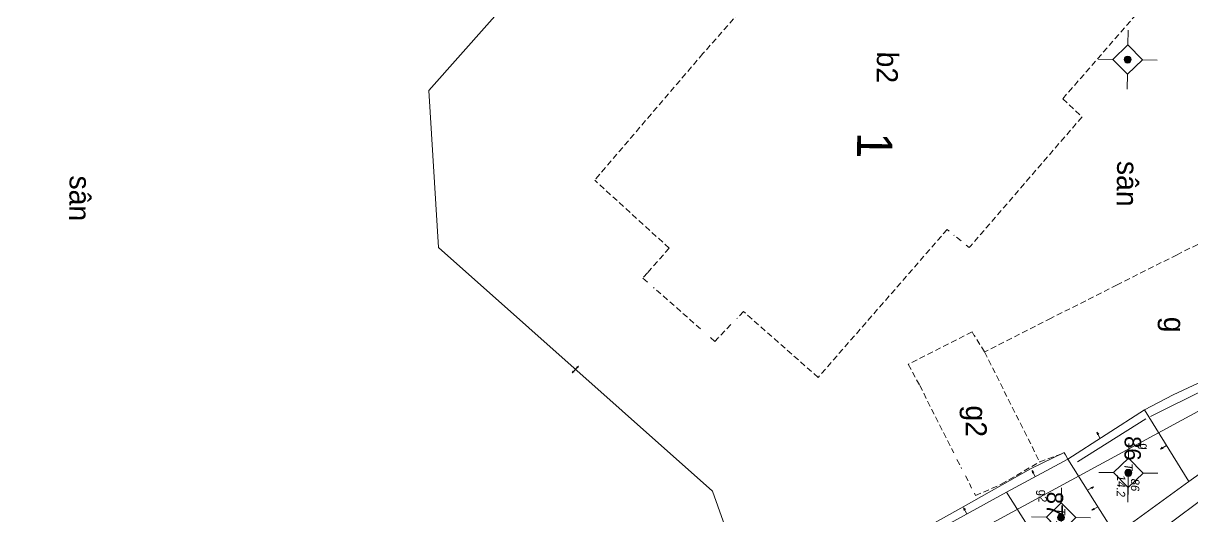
# Model space of a CAD drawing. Extents: x 601689 to 602595, y 1189742 to 1190763.
# Drawn here: x 602065.1 to 602114.79, y 1190431.03 to 1190451.94 of the extents above; entities that cross this region are included whole.
import ezdxf
from ezdxf.enums import TextEntityAlignment as Align

# ---------------------------------------------------------------- set-up
doc = ezdxf.new("R2010")
doc.units = 0
doc.header["$MEASUREMENT"] = 0
doc.linetypes.add('HIDDEN', pattern=[0.375, 0.25, -0.125])
for name, color, linetype in [('10', 250, 'Continuous'), ('11', 7, 'Continuous'), ('13', 7, 'Continuous'), ('14', 7, 'Continuous'), ('15', 7, 'Continuous'), ('16', 7, 'Continuous'), ('53', 7, 'Continuous'), ('57', 7, 'Continuous')]:
    doc.layers.add(name, color=color, linetype=linetype)
doc.layers.get('0').off()
doc.styles.add('TXT', font='vnshx.shx')

# ---------------------------------------------------------------- blocks, each defined once
blk = doc.blocks.new('NH3R')
at = {"layer": '16', "color": 7, "linetype": 'Continuous', "lineweight": 0}
for p, q in [((0, 0), (0.297, -0.005)), ((0.297, -0.005), (0.186, 0.031)), ((0.297, -0.005), (0.189, -0.033))]:
    blk.add_line(p, q, dxfattribs=at)
blk = doc.blocks.new('*M1536153615361536')
at = {"layer": '13', "color": 3, "linetype": 'Continuous', "lineweight": 0}
blk.add_line((602407.689, 1189774.69), (602408.709, 1189774.69), dxfattribs=at)
at = {"layer": '13', "color": 3, "linetype": 'Continuous', "lineweight": 0, "style": 'TXT', "oblique": 7.6055}
for s, p in [('86', (602407.839, 1189774.99)), ('14.2', (602407.689, 1189774.39))]:
    blk.add_text(s, height=0.36, dxfattribs=at).set_placement(p, align=Align.MIDDLE_LEFT)
blk.add_text('T', height=0.36, dxfattribs=at).set_placement((602407.492, 1189774.69), align=Align.MIDDLE_RIGHT)
blk = doc.blocks.new('*M1542154215421542')
at = {"layer": '13', "color": 3, "linetype": 'Continuous', "lineweight": 0}
blk.add_line((602409.622, 1189771.856), (602410.642, 1189771.856), dxfattribs=at)
at = {"layer": '13', "color": 3, "linetype": 'Continuous', "lineweight": 0, "style": 'TXT', "oblique": 7.6055}
for s, p in [('87', (602409.772, 1189772.156)), ('11.7', (602409.622, 1189771.556))]:
    blk.add_text(s, height=0.36, dxfattribs=at).set_placement(p, align=Align.MIDDLE_LEFT)
blk.add_text('T', height=0.36, dxfattribs=at).set_placement((602409.425, 1189771.856), align=Align.MIDDLE_RIGHT)
blk = doc.blocks.new('Q')
at = {"color": 7, "linetype": 'Continuous', "lineweight": 0, "style": 'TXT'}
for s, height, p in [('Ki%%211m tra th%%184ng      n%%168m', 0.5, (21, 5.4)), ('%%167o v%%207 th%%184ng 10 n%%168m 2001 %%174%%213n th%%184ng 5 n%%168m 2002', 0.5, (0, 5.4)), ('C%%172 quan %%174o v%%207: X%%221 nghi%%214p PTCN Tr%%190c %%174%%222a - B%%182n %%174%%229 ', 0.5, (0, 4.4)), ('C%%172 quan ki%%211m tra: C%%171ng ty XNK v%%181 t%%173 v%%202n d%%222ch v%%244 %%167o %%174%%185c B%%182n %%174%%229', 0.499998, (21, 4.4))]:
    blk.add_text(s, height=height, dxfattribs=at).set_placement(p)
blk = doc.blocks.new('CENTRD')
at = {"layer": '11', "linetype": 'Continuous', "lineweight": 0}
h = blk.add_hatch(color=2, dxfattribs=at)
edge = h.paths.add_edge_path()
edge.add_arc((0, 0), 0.15, 0, 360)
at = {"layer": '11', "color": 2, "linetype": 'Continuous', "lineweight": 0}
for p, q in [((0, 1.25), (0, 0.625)), ((0, 0.625), (-0.625, 0)), ((0.625, 0), (0, 0.625)), ((-0.625, 0), (-1.25, 0)), ((-0.625, 0), (0, -0.625)), ((0, -0.625), (0.625, 0)), ((1.25, 0), (0.625, 0)), ((0, -0.625), (0, -1.25))]:
    blk.add_line(p, q, dxfattribs=at)
blk.add_circle((0, 0), 0.15, dxfattribs=at)
blk = doc.blocks.new('NH3')
at = {"layer": '16', "color": 7, "linetype": 'Continuous', "lineweight": 0}
for p, q in [((-0.199, -0.002), (-0.113, 0.021)), ((0.197, -0.012), (0.107, 0.015)), ((-0.199, -0.002), (0.197, -0.012)), ((-0.199, -0.002), (-0.116, -0.035)), ((0.197, -0.012), (0.104, -0.027))]:
    blk.add_line(p, q, dxfattribs=at)

msp = doc.modelspace()

# ---------------------------------------------------------------- linework, layer by layer
at = {"layer": '10', "color": 7, "linetype": 'Continuous', "lineweight": 0}
for p, q in [((602109.533, 1190433.426), (602112.782, 1190435.522)), ((602114.67, 1190432.485), (602112.782, 1190435.522)), ((602106.923, 1190432.031), (602109.533, 1190433.426)), ((602111.559, 1190430.218), (602109.533, 1190433.426)), ((602103.538, 1190430.177), (602106.923, 1190432.031)), ((602109.116, 1190428.561), (602106.923, 1190432.031)), ((602111.559, 1190430.218), (602114.67, 1190432.485))]:
    msp.add_line(p, q, dxfattribs=at)
for points in [[(602134.061, 1190465.271), (602132.481, 1190464.583), (602120.032, 1190458.163), (602104.297, 1190473.87), (602101.869, 1190471.063), (602082.346, 1190449.089), (602082.755, 1190442.414), (602094.414, 1190432.063), (602095.097, 1190430.164)], [(602095.097, 1190430.164), (602095.832, 1190430.503), (602096.733, 1190430.591), (602098.559, 1190430.266), (602101.855, 1190429.201), (602103.538, 1190430.177), (602106.923, 1190432.031), (602109.533, 1190433.426), (602112.782, 1190435.522), (602114.01, 1190436.164), (602116.526, 1190437.33), (602119.489, 1190438.94), (602122.691, 1190440.585), (602122.853, 1190440.703), (602124.625, 1190441.619), (602124.861, 1190441.266), (602125.737, 1190441.744), (602129.859, 1190443.998), (602134.038, 1190446.15), (602138.419, 1190448.4), (602140.816, 1190449.627), (602141.773, 1190450.124), (602137.621, 1190458.012)], [(602112.782, 1190435.522), (602114.01, 1190436.164), (602116.526, 1190437.33), (602119.489, 1190438.94), (602122.691, 1190440.585), (602123.618, 1190438.873), (602121.81, 1190437.538), (602114.67, 1190432.485)], [(602116.895, 1190432.855), (602116.007, 1190432.297), (602108.409, 1190426.63), (602110.254, 1190424.065)]]:
    msp.add_lwpolyline(points, dxfattribs=at)
at = {"layer": '14', "color": 6, "linetype": 'HIDDEN', "lineweight": 0}
for p, q in [((602092.574, 1190442.389), (602089.404, 1190445.282)), ((602104.396, 1190443.186), (602098.91, 1190436.901)), ((602104.475, 1190443.115), (602104.396, 1190443.186)), ((602104.99, 1190442.699), (602104.683, 1190442.943)), ((602092.574, 1190442.389), (602091.65, 1190441.351)), ((602091.65, 1190441.351), (602091.448, 1190441.124)), ((602091.645, 1190440.951), (602091.448, 1190441.124)), ((602093.908, 1190438.96), (602091.902, 1190440.728)), ((602095.738, 1190439.696), (602095.454, 1190439.399)), ((602098.91, 1190436.901), (602095.738, 1190439.696)), ((602095.201, 1190439.152), (602094.672, 1190438.6)), ((602094.511, 1190438.432), (602094.243, 1190438.665)), ((602094.652, 1190438.58), (602094.511, 1190438.432)), ((602105.985, 1190437.985), (602108.331, 1190433.312)), ((602109.426, 1190433.607), (602109.533, 1190433.426)), ((602104.812, 1190433.41), (602105.007, 1190433.037)), ((602105.173, 1190432.726), (602105.436, 1190432.202))]:
    msp.add_line(p, q, dxfattribs=at)
for points in [[(602108.568, 1190460.771), (602108.476, 1190460.672), (602105.253, 1190463.366), (602094.009, 1190450.66), (602089.404, 1190445.282)], [(602109.312, 1190448.74), (602114.789, 1190455.025), (602111.726, 1190457.747)], [(602109.312, 1190448.74), (602110.132, 1190447.969), (602105.397, 1190442.493)], [(602117.062, 1190443.564), (602114.172, 1190442.112), (602111.625, 1190440.837), (602108.815, 1190439.416), (602106.085, 1190438.033)], [(602105.397, 1190442.493), (602105.326, 1190442.414), (602105.197, 1190442.516)], [(602105.535, 1190438.701), (602105.457, 1190438.832), (602102.738, 1190437.459), (602103.226, 1190436.563), (602104.676, 1190433.702)], [(602106.085, 1190438.033), (602105.985, 1190437.985), (602105.545, 1190438.701)], [(602105.553, 1190431.98), (602105.601, 1190431.88), (602106.698, 1190432.365), (602108.331, 1190433.312), (602109.377, 1190433.698), (602109.426, 1190433.607)]]:
    msp.add_lwpolyline(points, dxfattribs=at)
at = {"layer": '57', "color": 172, "linetype": 'Continuous', "lineweight": 0}
for p, q in [((602113.038, 1190435.238), (602115.414, 1190436.416)), ((602109.941, 1190433.31), (602112.846, 1190435.141))]:
    msp.add_line(p, q, dxfattribs=at)
for points in [[(602095.155, 1190429.263), (602096.821, 1190429.73), (602101.62, 1190428.174), (602122.768, 1190439.624), (602122.934, 1190439.322), (602123.186, 1190439.429)], [(602101.779, 1190429.562), (602104.974, 1190431.348), (602107.937, 1190433.018), (602109.377, 1190433.718)]]:
    msp.add_lwpolyline(points, dxfattribs=at)

# ---------------------------------------------------------------- block references
at = {"color": 7, "linetype": 'Continuous', "lineweight": 0, "rotation": 269.1680420500809}
msp.add_blockref('Q', (602061.44, 1190447.304), dxfattribs=at)
at = {"layer": '11', "color": 2, "linetype": 'Continuous', "lineweight": 0, "rotation": 269.1680420500809}
for p in [(602112.071, 1190450.403), (602112.1, 1190432.846), (602109.238, 1190430.955)]:
    msp.add_blockref('CENTRD', p, dxfattribs=at)
at = {"layer": '13', "color": 3, "linetype": 'Continuous', "lineweight": 0, "rotation": 269.1680420500809}
for name in ['*M1536153615361536', '*M1542154215421542']:
    msp.add_blockref(name, (-578790.27, 1810052.359), dxfattribs=at)
at = {"layer": '16', "color": 7, "linetype": 'Continuous', "lineweight": 0}
for name, p, xscale, yscale, rotation in [('NH3', (602088.584, 1190437.233), 0.999998187574796, 0.999998187574796, 228.402402103352), ('NH3R', (602108.132, 1190432.675), 1.000001172990785, 1.000001172990785, 114.8604828854992)]:
    msp.add_blockref(name, p, dxfattribs=dict(at, xscale=xscale, yscale=yscale, rotation=rotation))
for p, rotation in [((602110.905, 1190434.307), 118.5188484513719), ((602113.721, 1190434.008), 211.8758076555875), ((602110.365, 1190432.105), 32.27173716670622), ((602105.231, 1190431.105), 118.6978178119479), ((602105.231, 1190431.105), 118.6990094016846), ((602110.805, 1190431.408), 211.8758076555875)]:
    msp.add_blockref('NH3R', p, dxfattribs=dict(at, rotation=rotation))

# ---------------------------------------------------------------- texts
at = {"layer": '15', "color": 7, "linetype": 'Continuous', "lineweight": 0, "style": 'TXT'}
for s, height, p in [('b2', 0.9, (602101.86, 1190450.742)), (' s%%169n', 0.9, (602112.081, 1190446.431)), (' s%%169n', 0.9, (602067.53, 1190445.812)), ('g', 0.9, (602114.066, 1190439.474)), ('g2', 0.9, (602105.644, 1190435.709)), ('g', 0.36, (602112.782, 1190434.101)), ('g2', 0.36, (602108.465, 1190432.13))]:
    msp.add_text(s, height=height, rotation=269.2144, dxfattribs=at).set_placement(p, align=Align.MIDDLE_LEFT)
at = {"layer": '53', "color": 200, "linetype": 'Continuous', "lineweight": 0, "style": 'TXT'}
for s, height, p in [('1', 1.5, (602101.323, 1190447.319)), (' 86', 0.7, (602112.3, 1190434.668)), (' 87', 0.7, (602108.988, 1190432.303))]:
    msp.add_text(s, height=height, rotation=269.2144, dxfattribs=at).set_placement(p, align=Align.MIDDLE_LEFT)

doc.saveas('drawing.dxf')
